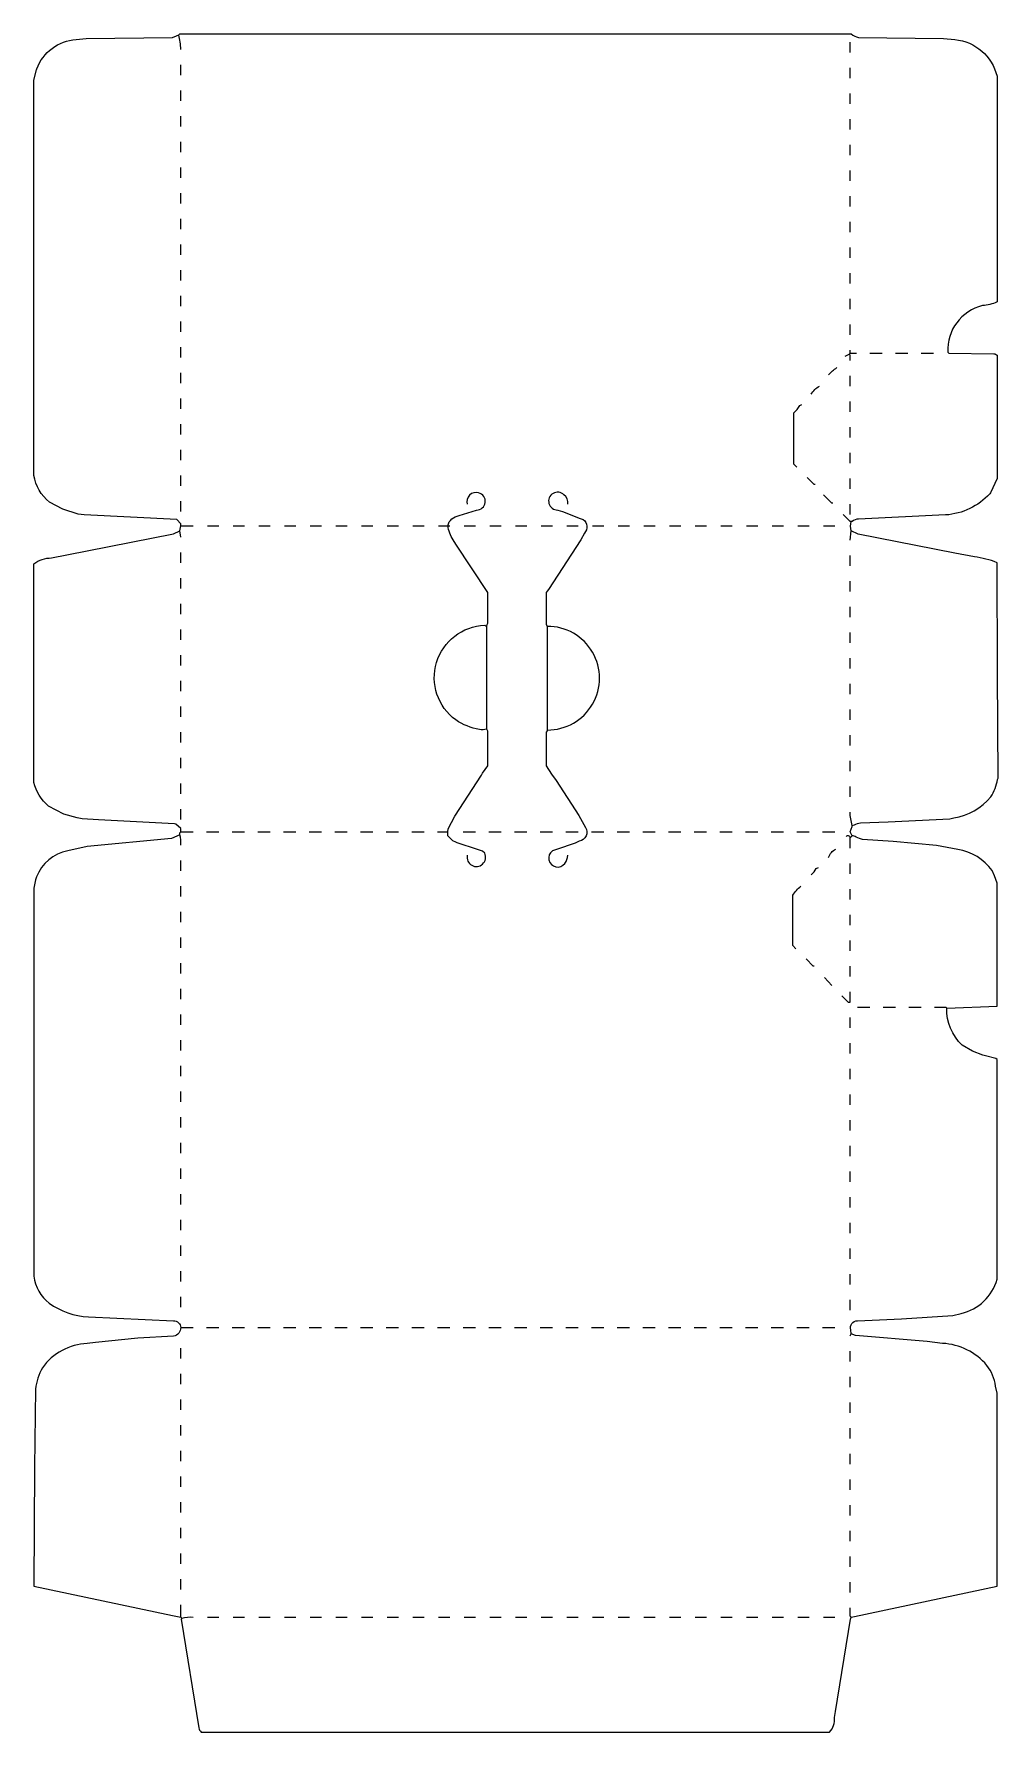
# Model space of a CAD drawing. Extents: x 49 to 988, y 85 to 1739.
import ezdxf

# ---------------------------------------------------------------- set-up
doc = ezdxf.new("R2010")
doc.units = 0
doc.layers.get('0').update_dxf_attribs({"linetype": 'CONTINUOUS'})

msp = doc.modelspace()

# ---------------------------------------------------------------- linework, layer by layer
at = {"color": 250, "linetype": 'CONTINUOUS'}
for points in [[(192, 1249), (191, 1255), (192, 1260), (192, 1262), (188, 1266), (97.94, 1270.58), (92.06, 1271.42), (77.1, 1276.2), (64, 1283, -0.182787), (49, 1309), (49, 1694), (51.352941, 1703.911765), (51.7, 1705.1, -0.295402), (90.040984, 1733.54918), (99.959016, 1734.45082), (183.994119, 1735.493978), (187.9, 1737.2), (190, 1738), (191, 1739), (845, 1739, 0.073109), (852.005881, 1735.493978), (934.994119, 1734.506022), (945.959016, 1733.54918, -0.320841), (987, 1698), (987, 1478, -0.100238), (972.911765, 1474.352941, 0.360296), (939, 1429), (940, 1428), (983.989141, 1427.511352, -0.173544), (987, 1426), (987, 1306), (980.8, 1292.1), (980, 1291, -0.188472), (936.976309, 1270.473815), (852.019931, 1266.521664, 0.19926), (846, 1264), (844, 1264), (837, 1271)], [(192, 1724, 0.070182), (190, 1738)], [(823, 1407, -0.071068), (831, 1414)], [(806, 1388, -0.136591), (814, 1396)], [(792, 1317), (789, 1320), (789, 1370, 0.071068), (795, 1377), (797, 1378)], [(471, 939, 1.401147), (488, 941), (486, 943), (480.911765, 944.647059), (461.1, 951.2), (459.9, 951.8), (457, 953), (452, 958), (452, 962), (452.352941, 964.911765), (458.8, 977.1), (484.8, 1017.1), (486, 1019), (491, 1026), (491, 1060), (490, 1062), (490, 1162), (490.3, 1163.9), (491, 1165), (491, 1195), (459.8, 1241.9), (457.230769, 1246.153846, -0.092888), (452, 1260, -0.307971), (463.1, 1269.8), (479.9, 1275.3, 0.912251), (482, 1292, 0.59834), (471, 1281)], [(569, 1281, 0.253893), (565.1, 1290.2, 1.499732), (559.1, 1275.3), (563.9, 1273.7), (581.1, 1267.2), (584, 1266, -0.458941), (585.2, 1252.9), (581.8, 1246.1), (550, 1198), (548.8, 1196.1), (548, 1195), (548, 1164), (549, 1162), (549, 1061), (548.8, 1060.1), (548, 1059), (548, 1026), (553.230769, 1018.153846), (557.76, 1011.82), (579.8, 977.9), (586.2, 966.1, -0.53307), (580.1, 952.8), (576.1, 950.8), (558.1, 944.7), (553.9, 943.2, 1.152387), (566, 931, 0.155288), (569, 939)], [(844, 1246), (845, 1255, -0.153501), (845, 1264)], [(192, 949, 0.088179), (191, 959), (191, 961), (192, 962), (192, 965), (187.1, 969.2), (185.911765, 969.647059), (111.972414, 973.531034), (96.027586, 974.468966), (91.076923, 975.384615), (78.1, 979.2), (63, 987, -0.158113), (49, 1010), (49, 1223, -0.158872), (66.076923, 1228.615385), (81.076923, 1231.615385), (184.9, 1252.2), (191, 1255)], [(846, 968), (848.1, 968.8, -0.092505), (854.017197, 970.518471), (880.982803, 971.481529), (941.076923, 974.615385), (944.923077, 975.384615, 0.18836), (981, 996, 0.112722), (987.405405, 1012.932432), (988, 1014), (987.495371, 1116.004545), (987, 1224, 0.07014), (964.923077, 1229.615385), (946.076923, 1233.384615), (851.9, 1251.8), (845, 1255)], [(490, 1062, -0.139623), (482.932432, 1061.594595, -0.107807), (459.846154, 1070.769231, -0.710626), (488, 1163), (490, 1162)], [(549, 1061, 1.005936), (549, 1162)], [(926, 791), (937, 791), (938, 790), (987, 792), (987, 912), (984.7, 918.9), (982.2, 924.1, 0.199221), (948.911765, 944.647059), (928.06, 948.42), (885.972414, 952.531034), (856.032995, 954.461929), (853.1, 955.3), (849.9, 956.8, 0.113888), (846, 958), (844, 962), (845.8, 967.1), (846, 968, -0.075239), (844, 981)], [(191, 959), (182.9, 955.3), (100.932432, 947.405405), (81.9, 943.3, 0.25364), (51.352941, 917.911765), (50.647059, 915.088235), (49, 907), (49, 529, 0.203937), (63.846154, 502.769231, 0.145614), (102.023691, 489.473815), (184.977376, 485.524887, -0.414798), (192, 479, -0.361374), (184.970817, 470.466926), (150.023691, 468.526185), (109.053846, 464.569231), (100.923077, 463.384615, 0.229802), (57.2, 439.9, 0.098912), (50.493423, 418.993592), (49.506577, 343.006408), (49, 227), (184.076923, 198.384615), (192, 197), (193, 196, -0.079254), (204, 197)], [(823, 937, -0.214918), (830, 945)], [(806, 920, 0.087559), (811, 926), (813, 927)], [(791, 848), (788, 851), (788, 900, -0.065166), (796, 909)], [(844, 471), (845, 473), (844.615385, 476.923077, -0.519131), (851.022624, 485.524887), (893.979245, 487.477358), (944.088235, 490.647059), (952.1, 492.7, 0.273936), (987, 526), (987, 740), (986, 741), (975.911765, 743.647059), (973.088235, 744.352941), (963.1, 748.2), (953, 754, -0.208073), (938, 790)], [(845, 197), (848.076923, 197.615385), (987, 227), (987, 415), (985.58, 421.94, 0.127471), (977.230769, 442.153846, 0.203498), (933.94, 463.58), (918.95122, 465.560976), (849.1, 471.2), (845, 473)], [(193, 196), (192.5, 195), (209.42, 89.06, 0.190766), (212, 85), (824, 85, 0.222227), (828.594595, 99.067568), (829.594595, 105.067568), (844.352941, 194.911765), (845, 197), (844, 198), (844, 206)]]:
    msp.add_lwpolyline(points, format="xyb", dxfattribs=at)
for points in [[(844, 1721), (844, 1731)], [(192, 1699), (192, 1709)], [(844, 1696), (844, 1706)], [(192, 1674), (192, 1684)], [(844, 1671), (844, 1681)], [(192, 1649), (192, 1659)], [(844, 1646), (844, 1656)], [(192, 1624), (192, 1634)], [(844, 1621), (844, 1631)], [(192, 1599), (192, 1609)], [(844, 1596), (844, 1606)], [(192, 1574), (192, 1584)], [(844, 1571), (844, 1581)], [(192, 1549), (192, 1559)], [(844, 1546), (844, 1556)], [(192, 1524), (192, 1534)], [(844, 1521), (844, 1531)], [(192, 1499), (192, 1509)], [(844, 1496), (844, 1506)], [(192, 1474), (192, 1484)], [(844, 1471), (844, 1481)], [(192, 1449), (192, 1459)], [(844, 1446), (844, 1456)], [(192, 1424), (192, 1434)], [(839, 1425), (843, 1427), (844, 1428), (850, 1428)], [(844, 1421), (844, 1426), (843, 1427)], [(844, 1428), (844, 1431)], [(863, 1428), (875, 1428)], [(888, 1428), (900, 1428)], [(913, 1428), (925, 1428)], [(192, 1399), (192, 1409)], [(844, 1396), (844, 1406)], [(192, 1374), (192, 1384)], [(844, 1371), (844, 1381)], [(192, 1349), (192, 1359)], [(844, 1346), (844, 1356)], [(192, 1324), (192, 1334)], [(844, 1321), (844, 1331)], [(192, 1299), (192, 1309)], [(810, 1300), (809, 1300), (802, 1307)], [(844, 1296), (844, 1306)], [(192, 1274), (192, 1284)], [(827, 1282), (826, 1282), (818, 1290)], [(844, 1271), (844, 1281)], [(192, 1260), (204, 1260)], [(218, 1260), (229, 1260)], [(243, 1260), (254, 1260)], [(268, 1260), (279, 1260)], [(293, 1260), (304, 1260)], [(318, 1260), (329, 1260)], [(343, 1260), (354, 1260)], [(368, 1260), (379, 1260)], [(393, 1260), (404, 1260)], [(418, 1260), (429, 1260)], [(443, 1260), (452, 1260), (454, 1260)], [(468, 1260), (479, 1260)], [(493, 1260), (504, 1260)], [(518, 1260), (529, 1260)], [(543, 1260), (554, 1260)], [(568, 1260), (579, 1260)], [(593, 1260), (604, 1260)], [(618, 1260), (629, 1260)], [(643, 1260), (654, 1260)], [(668, 1260), (679, 1260)], [(693, 1260), (704, 1260)], [(718, 1260), (729, 1260)], [(743, 1260), (754, 1260)], [(768, 1260), (779, 1260)], [(793, 1260), (804, 1260)], [(818, 1260), (829, 1260)], [(192, 1224), (192, 1234)], [(844, 1221), (844, 1231)], [(192, 1199), (192, 1209)], [(844, 1196), (844, 1206)], [(192, 1174), (192, 1184)], [(844, 1171), (844, 1181)], [(192, 1149), (192, 1159)], [(844, 1146), (844, 1156)], [(192, 1124), (192, 1134)], [(844, 1121), (844, 1131)], [(192, 1099), (192, 1109)], [(844, 1096), (844, 1106)], [(192, 1074), (192, 1084)], [(844, 1071), (844, 1081)], [(192, 1049), (192, 1059)], [(844, 1046), (844, 1056)], [(192, 1024), (192, 1034)], [(844, 1021), (844, 1031)], [(192, 999), (192, 1009)], [(844, 996), (844, 1006)], [(192, 974), (192, 984)], [(844, 946), (844, 956), (846, 958)], [(192, 924), (192, 934)], [(844, 921), (844, 931)], [(192, 899), (192, 909)], [(844, 896), (844, 906)], [(192, 874), (192, 884)], [(844, 871), (844, 881)], [(192, 849), (192, 859)], [(844, 846), (844, 856)], [(192, 824), (192, 834)], [(809, 831), (808, 831), (801, 838)], [(844, 821), (844, 831)], [(826, 812), (819, 820)], [(192, 799), (192, 809)], [(836, 802), (842, 796), (844, 796), (844, 806)], [(192, 774), (192, 784)], [(844, 771), (844, 781)], [(851, 791), (863, 791)], [(876, 791), (888, 791)], [(901, 791), (913, 791)], [(192, 749), (192, 759)], [(844, 746), (844, 756)], [(192, 724), (192, 734)], [(844, 721), (844, 731)], [(192, 699), (192, 709)], [(844, 696), (844, 706)], [(192, 674), (192, 684)], [(844, 671), (844, 681)], [(192, 649), (192, 659)], [(844, 646), (844, 656)], [(192, 624), (192, 634)], [(844, 621), (844, 631)], [(192, 599), (192, 609)], [(844, 596), (844, 606)], [(192, 574), (192, 584)], [(844, 571), (844, 581)], [(192, 549), (192, 559)], [(844, 546), (844, 556)], [(192, 524), (192, 534)], [(844, 521), (844, 531)], [(192, 499), (192, 509)], [(844, 496), (844, 506)], [(192, 479), (204, 479)], [(217, 479), (229, 479)], [(242, 479), (254, 479)], [(267, 479), (279, 479)], [(292, 479), (304, 479)], [(317, 479), (329, 479)], [(342, 479), (354, 479)], [(367, 479), (379, 479)], [(392, 479), (404, 479)], [(417, 479), (429, 479)], [(442, 479), (454, 479)], [(467, 479), (479, 479)], [(492, 479), (504, 479)], [(517, 479), (529, 479)], [(542, 479), (554, 479)], [(567, 479), (579, 479)], [(592, 479), (604, 479)], [(617, 479), (629, 479)], [(642, 479), (654, 479)], [(667, 479), (679, 479)], [(692, 479), (704, 479)], [(717, 479), (729, 479)], [(742, 479), (754, 479)], [(767, 479), (779, 479)], [(792, 479), (804, 479)], [(817, 479), (829, 479)], [(192, 449), (192, 459)], [(844, 446), (844, 456)], [(192, 424), (192, 434)], [(844, 421), (844, 431)], [(192, 399), (192, 409)], [(844, 396), (844, 406)], [(192, 374), (192, 384)], [(844, 371), (844, 381)], [(192, 349), (192, 359)], [(844, 346), (844, 356)], [(192, 324), (192, 334)], [(844, 321), (844, 331)], [(192, 299), (192, 309)], [(844, 296), (844, 306)], [(192, 274), (192, 284)], [(844, 271), (844, 281)], [(192, 249), (192, 259)], [(844, 246), (844, 256)], [(192, 224), (192, 234)], [(844, 221), (844, 231)], [(192, 197), (192, 209)], [(218, 197), (229, 197)], [(243, 197), (254, 197)], [(268, 197), (279, 197)], [(293, 197), (304, 197)], [(318, 197), (329, 197)], [(343, 197), (354, 197)], [(368, 197), (379, 197)], [(393, 197), (404, 197)], [(418, 197), (429, 197)], [(443, 197), (454, 197)], [(468, 197), (479, 197)], [(493, 197), (504, 197)], [(518, 197), (529, 197)], [(543, 197), (554, 197)], [(568, 197), (579, 197)], [(593, 197), (604, 197)], [(618, 197), (629, 197)], [(643, 197), (654, 197)], [(668, 197), (679, 197)], [(693, 197), (704, 197)], [(718, 197), (729, 197)], [(743, 197), (754, 197)], [(768, 197), (779, 197)], [(793, 197), (804, 197)], [(818, 197), (829, 197)]]:
    msp.add_lwpolyline(points, dxfattribs=at)
at = {"color": 251, "linetype": 'CONTINUOUS'}
for points in [[(192, 962), (204, 962)], [(217, 962), (229, 962)], [(242, 962), (254, 962)], [(267, 962), (279, 962)], [(292, 962), (304, 962)], [(317, 962), (329, 962)], [(342, 962), (354, 962)], [(367, 962), (379, 962)], [(392, 962), (404, 962)], [(417, 962), (429, 962)], [(442, 962), (452, 962)], [(467, 962), (479, 962)], [(492, 962), (504, 962)], [(517, 962), (529, 962)], [(542, 962), (554, 962)], [(567, 962), (579, 962)], [(592, 962), (604, 962)], [(617, 962), (629, 962)], [(642, 962), (654, 962)], [(667, 962), (679, 962)], [(692, 962), (704, 962)], [(717, 962), (729, 962)], [(742, 962), (754, 962)], [(767, 962), (779, 962)], [(792, 962), (804, 962)], [(817, 962), (829, 962)]]:
    msp.add_lwpolyline(points, dxfattribs=at)
msp.add_lwpolyline([(844, 956, 0.752003), (840, 957)], format="xyb", dxfattribs=at)

doc.saveas('drawing.dxf')
